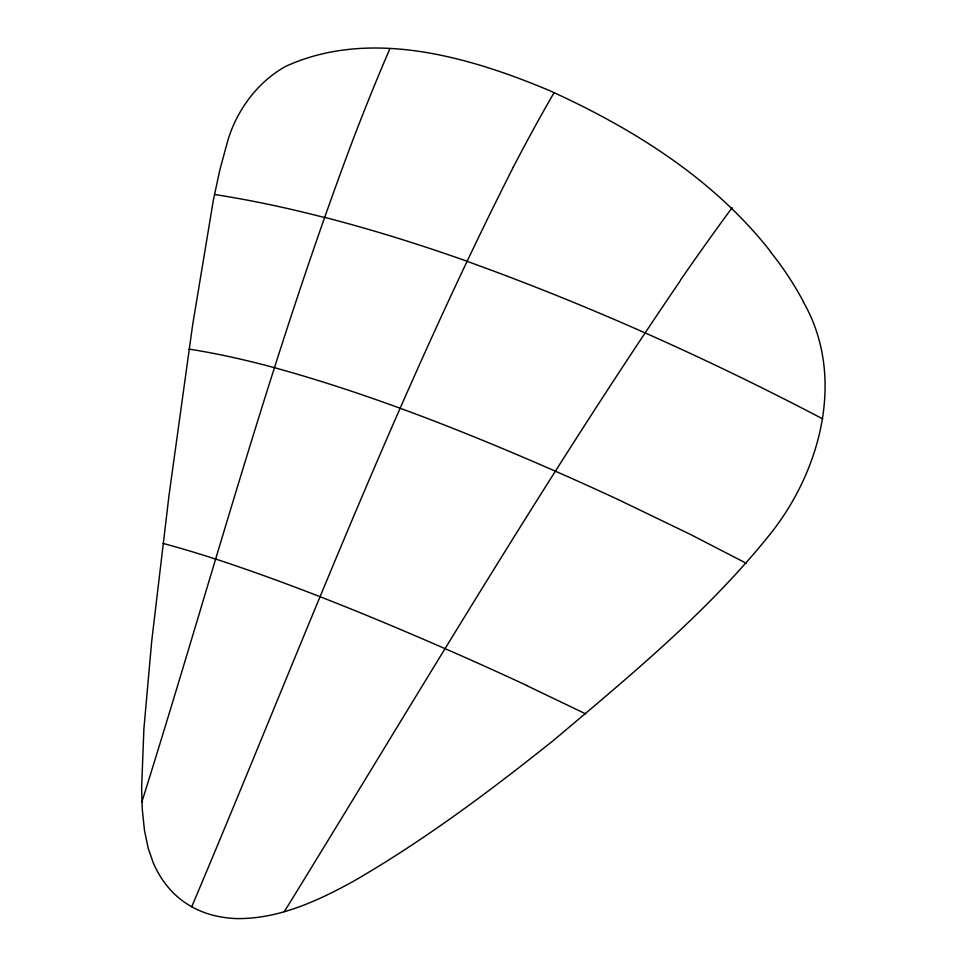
<?xml version="1.0" encoding="UTF-8"?>
<svg xmlns="http://www.w3.org/2000/svg" width="967" height="967" viewBox="0 0 967 967"><rect width="100%" height="100%" fill="white"/><g stroke="black" fill="none" stroke-linecap="round" stroke-linejoin="round"><path stroke-width="1.45" d="M141.895 801.873C211.58 579.958 271.751 354.671 354.043 136.891A754.514 107.059 -74.9 0 1 389.774 48.979M191.72 906.78C296.446 659.228 391.695 407.071 513.32 167.073M284.322 911.663C414.517 700.471 540.227 486.244 680.006 281.131M215.665 559.047C293.75 584.709 369.914 615.87 445.219 648.712A550.707 80.08 23.4 0 1 526.664 685.422M466.638 261.187C588.855 305.173 707.663 358.539 822.675 418.856M555.433 471.183C463.979 431.246 370.881 394.282 274.568 367.714A392.034 96.446 23.5 0 0 189.024 349.123M526.471 685.458L585.603 713.827M746.319 563.29L690.353 534.388L618.312 499.637A688.021 146.44 23.1 0 0 555.409 471.219M770.59 251.613C713.598 178.774 633.107 128.551 549.848 90.741C469.007 56.678 369.648 27.85 285.543 66.445A104.919 93.34 -8.2 0 0 272.67 74.858C258.189 85.809 246.428 100.157 237.882 116.125A154.079 137.955 -6.7 0 0 227.801 140.59L219.787 170.107L213.369 200.133L192.687 324.658L169.044 495.152L151.71 641.169L143.89 728.913L141.605 788.323L142.282 809.331L144.482 830.435L148.229 848.337L153.245 862.782A103.36 99.48 -55.7 0 0 167.654 886.594C180.2 902.163 198.489 912.51 218.022 916.39A114.046 109.791 -53.8 0 0 236.975 918.59C278.629 919.049 317.563 901.014 353.342 881.348C424.066 840.444 489.713 791.32 553.475 740.408C630.339 675.534 709.149 610.902 771.992 531.826C821.599 468.161 845.545 375.389 803.299 301.837M214.493 194.512A550.803 161.187 23.1 0 1 324.489 217.515M324.308 217.273A578.326 167.17 23 0 1 466.614 261.09M163.085 543.43A330.496 53.403 23.6 0 1 215.786 559.144M680.405 280.212A636.044 58.818 -59.2 0 1 732.152 207.675M513.32 167.025A651.746 80.612 -68.4 0 1 554.115 92.614M770.397 251.734A341.532 321.938 0.7 0 1 803.444 301.777"/></g></svg>
